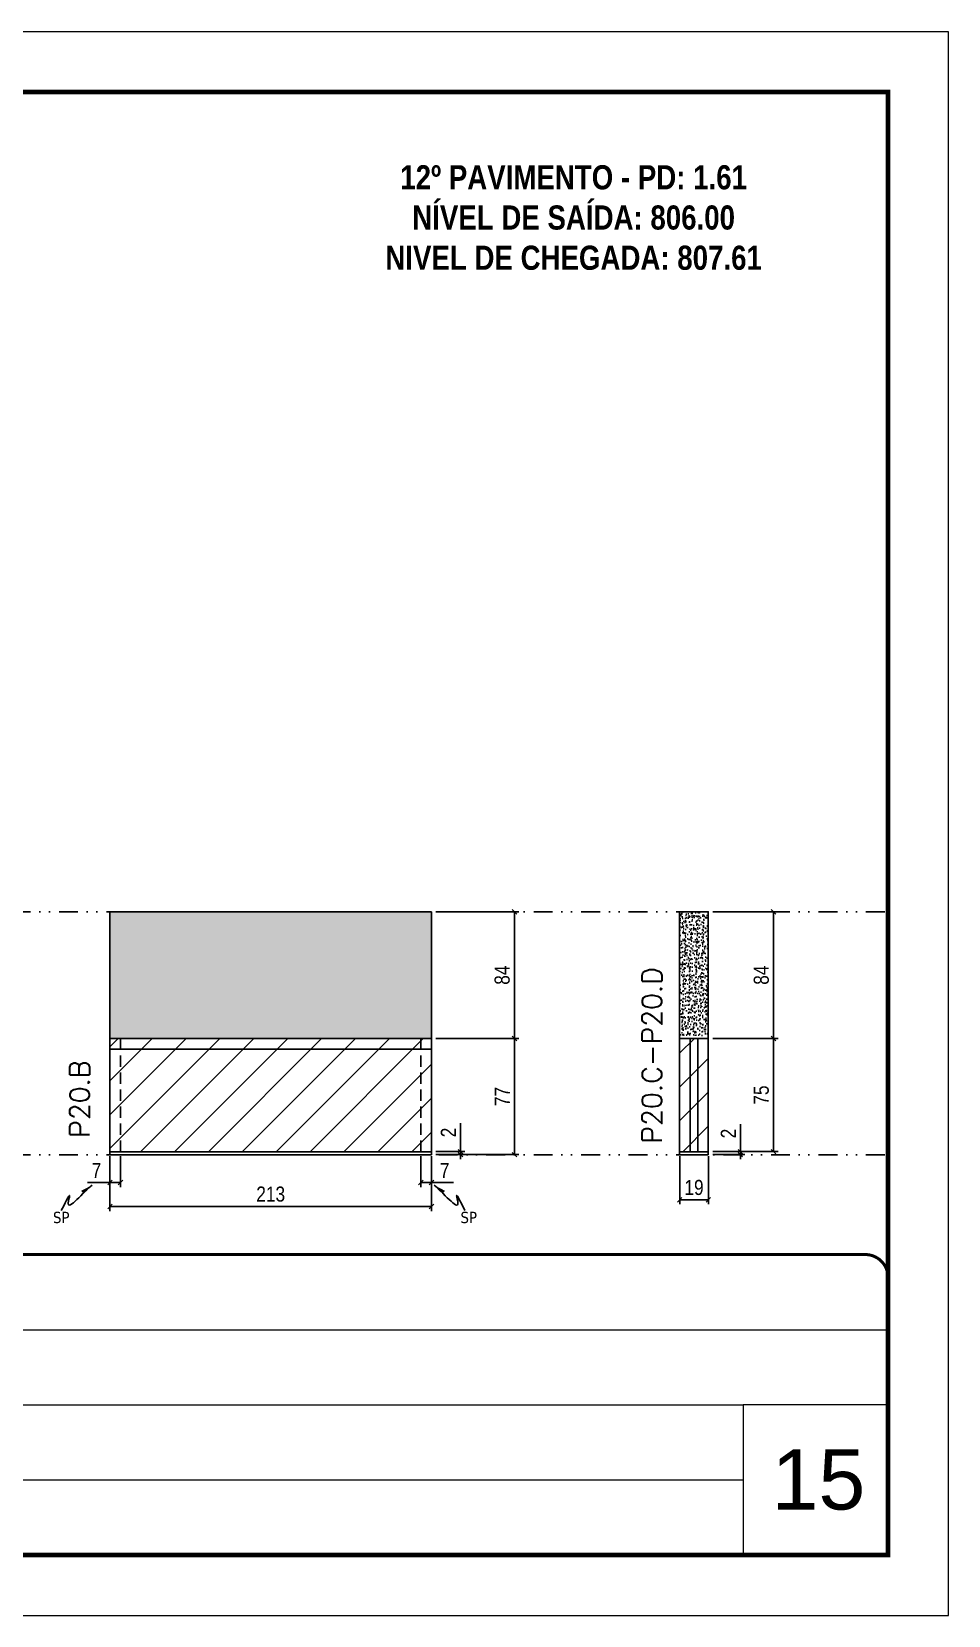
# Model space of a CAD drawing. Extents: x 808 to 7089, y -98 to 17032.
# Drawn here: x 4869 to 5477, y 12537 to 13587 of the extents above; entities that cross this region are included whole.
import ezdxf

# ---------------------------------------------------------------- set-up
doc = ezdxf.new("R2010")
doc.units = 0
for name, pattern in [('CONTINUO', [0]), ('DASHED', [0.75, 0.5, -0.25]), ('DIVIDE2', [0.625, 0.25, -0.125, 0, -0.125, 0, -0.125]), ('HIDDEN', [0.375, 0.25, -0.125])]:
    doc.linetypes.add(name, pattern=pattern)
for name, color, linetype, lineweight in [('CARIMBO', 255, 'Continuous', 9), ('Folhas', 255, 'Continuous', 9), ('REAPROVEITAMENTO', 251, 'Continuous', 9), ('SARRAFO DE PRESSAO', 251, 'DASHED', 9), ('Texto Seção', 7, 'Continuous', 15)]:
    doc.layers.add(name, color=color, linetype=linetype, lineweight=lineweight)
for name, color, linetype in [('COTA', 241, 'Continuous'), ('NOMENCLATURA', 7, 'Continuous'), ('Nível', 160, 'Continuous'), ('Painéis', 200, 'Continuous'), ('SARR_2.2x7', 40, 'Continuous'), ('Sarrafo de Pressão', 42, 'HIDDEN'), ('texto', 7, 'Continuous')]:
    doc.layers.add(name, color=color, linetype=linetype)
doc.styles.add('ARIAL', font='arial.ttf')
doc.styles.add('COTA TECNICA', font='techl___.ttf', dxfattribs={"height": 10})
doc.styles.add('COTA TECNICA-50', font='techl___.ttf', dxfattribs={"height": 10})
doc.styles.add('REGUA-120', font='ROMANS.shx', dxfattribs={"height": 15})
doc.styles.add('ROMANC', font='techb___.ttf', dxfattribs={"height": 2.5})
doc.styles.get("Standard").update_dxf_attribs({"font": 'arial.ttf'})
doc.dimstyles.new('COTA PAINEL-50', dxfattribs={"dimtxt": 10, "dimasz": 3, "dimexe": 3, "dimexo": 3, "dimgap": 3, "dimtad": 1, "dimdec": 1, "dimzin": 12, "dimdsep": 46, "dimtxsty": 'COTA TECNICA-50', "dimblk1": 'OBLIQUE', "dimblk2": 'OBLIQUE', "dimsah": 1, "dimcen": 0.9, "dimclrd": 4, "dimclre": 4, "dimclrt": 240, "dimadec": 1, "dimazin": 3, "dimtfac": 1, "dimtdec": 1, "dimtmove": 0, "dimatfit": 3, "dimfxl": 1, "dimtolj": 1, "dimtzin": 12, "dimarcsym": 0})
doc.dimstyles.new('PAINEL', dxfattribs={"dimtxt": 10, "dimasz": 3, "dimexe": 3, "dimexo": 3, "dimgap": 3, "dimtad": 1, "dimdec": 1, "dimzin": 12, "dimdsep": 46, "dimtxsty": 'COTA TECNICA', "dimblk1": 'OBLIQUE', "dimblk2": 'OBLIQUE', "dimsah": 1, "dimcen": 0.9, "dimclrd": 4, "dimclre": 4, "dimclrt": 240, "dimadec": 1, "dimazin": 3, "dimtfac": 1, "dimtdec": 1, "dimtmove": 0, "dimatfit": 3, "dimfxl": 1, "dimtolj": 1, "dimtzin": 12, "dimarcsym": 0})
doc.dimstyles.get("Standard").update_dxf_attribs({"dimtxt": 0.18, "dimasz": 0.18, "dimexe": 0.18, "dimexo": 0.0625, "dimgap": 0.09, "dimtad": 0, "dimtih": 1, "dimtoh": 1, "dimdec": 4, "dimzin": 0, "dimdsep": 46, "dimtxsty": 'Standard', "dimcen": 0.09, "dimadec": 0, "dimazin": 0, "dimtfac": 1, "dimtdec": 4, "dimtofl": 0, "dimtmove": 0, "dimatfit": 3, "dimfxl": 1, "dimtolj": 1, "dimtzin": 0, "dimarcsym": 0})

# ---------------------------------------------------------------- blocks, each defined once
blk = doc.blocks.new('9999999999')
at = {"color": 30, "linetype": 'CONTINUO'}
for p, q in [((98564.6, 34379.6), (99584, 34379.6)), ((98564.6, 34329.8), (99488, 34329.8)), ((99584, 34329.8), (99488, 34329.8)), ((99488, 34329.8), (99488, 34230.2)), ((98564.6, 34280), (99488, 34280))]:
    blk.add_line(p, q, dxfattribs=at)
at = {"color": 30, "linetype": 'CONTINUO', "const_width": 2}
blk.add_lwpolyline([(99584, 34230.2), (99584, 34414.4, 0.414214), (99569, 34429.4), (98229, 34429.4, 0.414214), (98214, 34414.4), (98214, 34245.2, 0.414214), (98229, 34230.2), (99584, 34230.2)], format="xyb", dxfattribs=at)
at = {"layer": 'Folhas'}
blk.add_lwpolyline([(98139, 34190.2), (99624, 34190.2), (99624, 35240.2), (98139, 35240.2)], close=True, dxfattribs=at)
at = {"layer": 'Folhas', "color": 30, "const_width": 3}
blk.add_lwpolyline([(98214, 34230.2), (99584, 34230.2), (99584, 35200.2), (98214, 35200.2)], close=True, dxfattribs=at)
blk = doc.blocks.new('_Oblique')
at = {"color": 0, "linetype": 'ByBlock', "lineweight": -2}
blk.add_line((-0.5, -0.5), (0.5, 0.5), dxfattribs=at)
blk = doc.blocks.new('*D1399')
at = {"layer": 'COTA', "color": 4, "lineweight": -2, "transparency": 16777216}
for p, q in [((4921.2, 12841.2), (4921.2, 12804.8)), ((5134.2, 12841.2), (5134.2, 12804.8)), ((4921.2, 12807.8), (5134.2, 12807.8))]:
    blk.add_line(p, q, dxfattribs=at)
at = {"layer": 'Defpoints', "color": 0, "transparency": 16777216}
for p in [(4921.2, 12844.2), (5134.2, 12844.2), (5134.2, 12807.8)]:
    blk.add_point(p, dxfattribs=at)
at = {"layer": 'COTA', "color": 4, "lineweight": -2, "transparency": 16777216, "xscale": 3, "yscale": 3, "zscale": 3, "rotation": 180}
blk.add_blockref('_Oblique', (4921.2, 12807.8), dxfattribs=at)
at = {"layer": 'COTA', "color": 4, "lineweight": -2, "transparency": 16777216, "xscale": 3, "yscale": 3, "zscale": 3}
blk.add_blockref('_Oblique', (5134.2, 12807.8), dxfattribs=at)
at = {"layer": 'COTA', "color": 240, "transparency": 16777216, "insert": (5027.7, 12816), "char_height": 10, "attachment_point": 5, "style": 'COTA TECNICA'}
blk.add_mtext('\\A1;213', dxfattribs=at)
blk = doc.blocks.new('*D1400')
at = {"layer": 'COTA', "color": 4, "lineweight": -2, "transparency": 16777216}
for p, q in [((4921.2, 12839.2), (4921.2, 12820.7)), ((4928.2, 12841.2), (4928.2, 12820.7)), ((4921.2, 12823.7), (4906.4, 12823.7)), ((4928.2, 12823.7), (4921.2, 12823.7))]:
    blk.add_line(p, q, dxfattribs=at)
at = {"layer": 'Defpoints', "color": 0, "transparency": 16777216}
for p in [(4921.2, 12842.2), (4928.2, 12844.2), (4921.2, 12823.7)]:
    blk.add_point(p, dxfattribs=at)
at = {"layer": 'COTA', "color": 4, "lineweight": -2, "transparency": 16777216, "xscale": 3, "yscale": 3, "zscale": 3, "rotation": 180}
blk.add_blockref('_Oblique', (4921.2, 12823.7), dxfattribs=at)
at = {"layer": 'COTA', "color": 4, "lineweight": -2, "transparency": 16777216, "xscale": 3, "yscale": 3, "zscale": 3}
blk.add_blockref('_Oblique', (4928.2, 12823.7), dxfattribs=at)
at = {"layer": 'COTA', "color": 240, "transparency": 16777216, "insert": (4912.3, 12831.7), "char_height": 10, "attachment_point": 5, "style": 'COTA TECNICA-50'}
blk.add_mtext('\\A1;7', dxfattribs=at)
blk = doc.blocks.new('*D1401')
at = {"layer": 'COTA', "color": 4, "lineweight": -2, "transparency": 16777216}
for p, q in [((5127.2, 12841.2), (5127.2, 12820.7)), ((5134.2, 12839.2), (5134.2, 12820.7)), ((5127.2, 12823.7), (5134.2, 12823.7)), ((5134.2, 12823.7), (5148.9, 12823.7))]:
    blk.add_line(p, q, dxfattribs=at)
at = {"layer": 'Defpoints', "color": 0, "transparency": 16777216}
for p in [(5127.2, 12844.2), (5134.2, 12842.2), (5134.2, 12823.7)]:
    blk.add_point(p, dxfattribs=at)
at = {"layer": 'COTA', "color": 4, "lineweight": -2, "transparency": 16777216, "xscale": 3, "yscale": 3, "zscale": 3, "rotation": 180}
blk.add_blockref('_Oblique', (5127.2, 12823.7), dxfattribs=at)
at = {"layer": 'COTA', "color": 4, "lineweight": -2, "transparency": 16777216, "xscale": 3, "yscale": 3, "zscale": 3}
blk.add_blockref('_Oblique', (5134.2, 12823.7), dxfattribs=at)
at = {"layer": 'COTA', "color": 240, "transparency": 16777216, "insert": (5143, 12831.7), "char_height": 10, "attachment_point": 5, "style": 'COTA TECNICA-50'}
blk.add_mtext('\\A1;7', dxfattribs=at)
blk = doc.blocks.new('*D1402')
at = {"layer": 'COTA', "color": 4, "lineweight": -2, "transparency": 16777216}
for p, q in [((5153.4, 12844.2), (5153.4, 12863)), ((5137.2, 12844.2), (5156.4, 12844.2)), ((5137.2, 12842.2), (5156.4, 12842.2)), ((5153.4, 12842.2), (5153.4, 12844.2)), ((5153.4, 12842.2), (5153.4, 12839.2))]:
    blk.add_line(p, q, dxfattribs=at)
at = {"layer": 'Defpoints', "color": 0, "transparency": 16777216}
for p in [(5134.2, 12844.2), (5134.2, 12842.2), (5153.4, 12842.2)]:
    blk.add_point(p, dxfattribs=at)
at = {"layer": 'COTA', "color": 4, "lineweight": -2, "transparency": 16777216, "xscale": 3, "yscale": 3, "zscale": 3}
for p, rotation in [((5153.4, 12844.2), 270), ((5153.4, 12842.2), 90)]:
    blk.add_blockref('_Oblique', p, dxfattribs=dict(at, rotation=rotation))
at = {"layer": 'COTA', "color": 240, "transparency": 16777216, "insert": (5145.4, 12856.9), "char_height": 10, "attachment_point": 5, "rotation": 90, "style": 'COTA TECNICA-50'}
blk.add_mtext('\\A1;2', dxfattribs=at)
blk = doc.blocks.new('*D1403')
at = {"layer": 'COTA', "color": 4, "linetype": 'ByBlock', "lineweight": -2, "transparency": 16777216}
for p, q in [((5137.2, 12919.2), (5192.2, 12919.2)), ((5189.2, 12842.2), (5189.2, 12919.2)), ((5137.2, 12842.2), (5192.2, 12842.2))]:
    blk.add_line(p, q, dxfattribs=at)
at = {"layer": 'Defpoints', "color": 0, "linetype": 'ByBlock', "transparency": 16777216}
for p in [(5134.2, 12919.2), (5189.2, 12919.2), (5134.2, 12842.2)]:
    blk.add_point(p, dxfattribs=at)
at = {"layer": 'COTA', "color": 4, "linetype": 'ByBlock', "lineweight": -2, "transparency": 16777216, "xscale": 3, "yscale": 3, "zscale": 3}
for p, rotation in [((5189.2, 12919.2), 90), ((5189.2, 12842.2), 270)]:
    blk.add_blockref('_Oblique', p, dxfattribs=dict(at, rotation=rotation))
at = {"layer": 'COTA', "color": 240, "linetype": 'ByBlock', "transparency": 16777216, "insert": (5181.2, 12880.7), "char_height": 10, "attachment_point": 5, "rotation": 90, "style": 'COTA TECNICA'}
blk.add_mtext('\\A1;77', dxfattribs=at)
blk = doc.blocks.new('*D1404')
at = {"layer": 'COTA', "color": 4, "lineweight": -2, "transparency": 16777216}
for p, q in [((5298.7, 12841.2), (5298.7, 12809.3)), ((5317.7, 12841.2), (5317.7, 12809.3)), ((5298.7, 12812.3), (5317.7, 12812.3))]:
    blk.add_line(p, q, dxfattribs=at)
at = {"layer": 'Defpoints', "color": 0, "transparency": 16777216}
for p in [(5298.7, 12844.2), (5317.7, 12844.2), (5317.7, 12812.3)]:
    blk.add_point(p, dxfattribs=at)
at = {"layer": 'COTA', "color": 4, "lineweight": -2, "transparency": 16777216, "xscale": 3, "yscale": 3, "zscale": 3, "rotation": 180}
blk.add_blockref('_Oblique', (5298.7, 12812.3), dxfattribs=at)
at = {"layer": 'COTA', "color": 4, "lineweight": -2, "transparency": 16777216, "xscale": 3, "yscale": 3, "zscale": 3}
blk.add_blockref('_Oblique', (5317.7, 12812.3), dxfattribs=at)
at = {"layer": 'COTA', "color": 240, "transparency": 16777216, "insert": (5308.2, 12820.4), "char_height": 10, "attachment_point": 5, "style": 'COTA TECNICA'}
blk.add_mtext('\\A1;19', dxfattribs=at)
blk = doc.blocks.new('*D1405')
at = {"layer": 'COTA', "color": 4, "lineweight": -2, "transparency": 16777216}
for p, q in [((5338.9, 12844.2), (5338.9, 12862.3)), ((5320.7, 12844.2), (5341.9, 12844.2)), ((5320.7, 12842.2), (5341.9, 12842.2)), ((5338.9, 12842.2), (5338.9, 12844.2)), ((5338.9, 12842.2), (5338.9, 12839.2))]:
    blk.add_line(p, q, dxfattribs=at)
at = {"layer": 'Defpoints', "color": 0, "transparency": 16777216}
for p in [(5317.7, 12844.2), (5317.7, 12842.2), (5338.9, 12844.2)]:
    blk.add_point(p, dxfattribs=at)
at = {"layer": 'COTA', "color": 4, "lineweight": -2, "transparency": 16777216, "xscale": 3, "yscale": 3, "zscale": 3}
for p, rotation in [((5338.9, 12844.2), 270), ((5338.9, 12842.2), 90)]:
    blk.add_blockref('_Oblique', p, dxfattribs=dict(at, rotation=rotation))
at = {"layer": 'COTA', "color": 240, "transparency": 16777216, "insert": (5330.9, 12856.2), "char_height": 10, "attachment_point": 5, "rotation": 90, "style": 'COTA TECNICA-50'}
blk.add_mtext('\\A1;2', dxfattribs=at)
blk = doc.blocks.new('*D1418')
at = {"layer": 'COTA', "color": 4, "linetype": 'ByBlock', "lineweight": -2, "transparency": 16777216}
for p, q in [((5320.7, 13003.2), (5363.9, 13003.2)), ((5360.9, 13003.2), (5360.9, 12919.2)), ((5320.7, 12919.2), (5363.9, 12919.2))]:
    blk.add_line(p, q, dxfattribs=at)
at = {"layer": 'Defpoints', "color": 0, "linetype": 'ByBlock', "transparency": 16777216}
for p in [(5317.7, 13003.2), (5317.7, 12919.2), (5360.9, 12919.2)]:
    blk.add_point(p, dxfattribs=at)
at = {"layer": 'COTA', "color": 4, "linetype": 'ByBlock', "lineweight": -2, "transparency": 16777216, "xscale": 3, "yscale": 3, "zscale": 3}
for p, rotation in [((5360.9, 13003.2), 90), ((5360.9, 12919.2), 270)]:
    blk.add_blockref('_Oblique', p, dxfattribs=dict(at, rotation=rotation))
at = {"layer": 'COTA', "color": 240, "linetype": 'ByBlock', "transparency": 16777216, "insert": (5352.8, 12961.2), "char_height": 10, "attachment_point": 5, "rotation": 90, "style": 'COTA TECNICA'}
blk.add_mtext('\\A1;84', dxfattribs=at)
blk = doc.blocks.new('*D1419')
at = {"layer": 'COTA', "color": 4, "lineweight": -2, "transparency": 16777216}
for p, q in [((5320.7, 12919.2), (5363.9, 12919.2)), ((5360.9, 12844.2), (5360.9, 12919.2)), ((5320.7, 12844.2), (5363.9, 12844.2))]:
    blk.add_line(p, q, dxfattribs=at)
at = {"layer": 'Defpoints', "color": 0, "transparency": 16777216}
for p in [(5317.7, 12919.2), (5360.9, 12919.2), (5317.7, 12844.2)]:
    blk.add_point(p, dxfattribs=at)
at = {"layer": 'COTA', "color": 4, "lineweight": -2, "transparency": 16777216, "xscale": 3, "yscale": 3, "zscale": 3}
for p, rotation in [((5360.9, 12919.2), 90), ((5360.9, 12844.2), 270)]:
    blk.add_blockref('_Oblique', p, dxfattribs=dict(at, rotation=rotation))
at = {"layer": 'COTA', "color": 240, "transparency": 16777216, "insert": (5352.8, 12881.7), "char_height": 10, "attachment_point": 5, "rotation": 90, "style": 'COTA TECNICA-50'}
blk.add_mtext('\\A1;75', dxfattribs=at)
blk = doc.blocks.new('*D1407')
at = {"layer": 'COTA', "color": 4, "lineweight": -2, "transparency": 16777216}
for p, q in [((5137.2, 13003.2), (5192.2, 13003.2)), ((5189.2, 12919.2), (5189.2, 13003.2)), ((5137.2, 12919.2), (5192.2, 12919.2))]:
    blk.add_line(p, q, dxfattribs=at)
at = {"layer": 'Defpoints', "color": 0, "transparency": 16777216}
for p in [(5134.2, 13003.2), (5189.2, 13003.2), (5134.2, 12919.2)]:
    blk.add_point(p, dxfattribs=at)
at = {"layer": 'COTA', "color": 4, "lineweight": -2, "transparency": 16777216, "xscale": 3, "yscale": 3, "zscale": 3}
for p, rotation in [((5189.2, 13003.2), 90), ((5189.2, 12919.2), 270)]:
    blk.add_blockref('_Oblique', p, dxfattribs=dict(at, rotation=rotation))
at = {"layer": 'COTA', "color": 240, "transparency": 16777216, "insert": (5181.1, 12961.2), "char_height": 10, "attachment_point": 5, "rotation": 90, "style": 'COTA TECNICA-50'}
blk.add_mtext('\\A1;84', dxfattribs=at)

msp = doc.modelspace()

# ---------------------------------------------------------------- hatches: boundary and pattern name
at = {"layer": 'COTA', "linetype": 'ByBlock'}
h = msp.add_hatch(dxfattribs=at)
h.set_pattern_fill('AR-CONC', color=256, scale=0.03)
h.paths.add_polyline_path([(4921.16, 13003.17), (4921.16, 12919.17), (5134.16, 12919.17), (5134.16, 12946.17), (5134.16, 13003.17)])
h = msp.add_hatch(dxfattribs=at)
h.set_pattern_fill('AR-CONC', color=256, scale=0.03)
h.set_pattern_definition([(50, (-3790.463, 8901.197), (5.46554, -0.4781726), [0.5715, -6.2865]), (355, (-3790.463, 8901.197), (-1.0573026, 5.7317054), [0.4572, -5.0292175]), (100.451445, (-3790.0075, 8901.1574), (4.4082374, 5.2535326), [0.4857003, -5.3427073]), (46.1842, (-3790.463, 8902.721), (8.132371, -1.26127), [0.85725, -9.42975]), (96.63556, (-3789.785, 8902.616), (7.122124, 7.422784), [0.728551, -8.014068]), (351.18415, (-3790.463, 8902.721), (7.122124, 7.422784), [0.685799, -7.543792]), (21, (-3789.701, 8902.34), (4.5484317, -3.067956), [0.5715, -6.2865]), (326, (-3789.701, 8902.34), (1.854061, 5.525639), [0.4572, -5.0292]), (71.451445, (-3789.322, 8902.0845), (6.4024926, 2.457683), [0.4857003, -5.342698]), (37.5, (-3790.463, 8901.1972), (0.0926581, 2.53665117), [0, -4.96824, 0, -5.1054, 0, -5.04825]), (7.5, (-3790.463, 8901.1972), (2.0045899, 3.00541724), [0, -2.91084, 0, -4.85394, 0, -1.92405]), (327.5, (-3792.1622, 8901.1972), (4.06771786, -0.1718623), [0, -1.905, 0, -5.9436, 0, -7.8867]), (317.5, (-3792.9242, 8901.1972), (4.4438754, 0.7627947), [0, -2.4765, 0, -3.94716, 0, -5.6007])])
h.paths.add_polyline_path([(5317.66, 13003.19), (5298.66, 13003.19), (5298.66, 12921.17), (5317.66, 12921.17)])
at = {"layer": 'REAPROVEITAMENTO'}
h = msp.add_hatch(dxfattribs=at)
h.set_pattern_fill('ANSI31', color=256, scale=5)
h.paths.add_polyline_path([(4921.16, 12919.17), (4921.16, 12844.17), (5134.16, 12844.17), (5134.16, 12919.17)])
h = msp.add_hatch(dxfattribs=at)
h.set_pattern_fill('ANSI31', color=256, scale=5)
h.paths.add_polyline_path([(5298.66, 12844.17), (5317.66, 12844.17), (5317.66, 12919.17), (5298.66, 12919.17)])

# ---------------------------------------------------------------- linework, layer by layer
at = {"layer": 'COTA', "linetype": 'ByBlock'}
for p, q in [((4921.16, 13003.17), (4921.16, 13003.17)), ((4921.16, 12919.17), (4921.16, 13003.17)), ((4921.16, 13003.17), (5134.16, 13003.17)), ((5134.16, 12919.17), (5134.16, 13003.17))]:
    msp.add_line(p, q, dxfattribs=at)
msp.add_lwpolyline([(5298.66, 12919.17), (5317.66, 12919.17), (5317.66, 13003.19), (5298.66, 13003.19)], close=True, dxfattribs=at)
at = {"layer": 'Nível', "color": 4, "linetype": 'DIVIDE2', "ltscale": 50}
for p, q in [((4415.71, 13003.17), (5436.67, 13003.17)), ((4415.71, 12842.17), (5436.67, 12842.17))]:
    msp.add_line(p, q, dxfattribs=at)
at = {"layer": 'Painéis'}
for p, q in [((4921.16, 12946.17), (4921.16, 12844.17)), ((4921.16, 12946.17), (4921.16, 12919.17)), ((5134.16, 12844.17), (5134.16, 12946.17)), ((5134.16, 12919.17), (5134.16, 12946.17)), ((5100.16, 12919.17), (4921.16, 12919.17)), ((5134.16, 12919.17), (4921.16, 12919.17)), ((5298.66, 12919.17), (5298.66, 12844.17)), ((5298.66, 12919.17), (5317.66, 12919.17)), ((5317.66, 12919.17), (5298.66, 12919.17)), ((5298.66, 12919.17), (5317.66, 12919.17)), ((5317.66, 12919.17), (5317.66, 12844.17)), ((4921.16, 12844.17), (5134.16, 12844.17)), ((4921.16, 12842.17), (4921.16, 12844.17)), ((4921.16, 12844.17), (5134.16, 12844.17)), ((5134.16, 12842.17), (4921.16, 12842.17)), ((5134.16, 12844.17), (5134.16, 12842.17)), ((5298.66, 12844.17), (5317.66, 12844.17)), ((5298.66, 12844.17), (5317.66, 12844.17)), ((5298.66, 12842.17), (5298.66, 12844.17)), ((5317.66, 12842.17), (5298.66, 12842.17)), ((5317.66, 12844.17), (5317.66, 12842.17))]:
    msp.add_line(p, q, dxfattribs=at)
at = {"layer": 'SARR_2.2x7'}
for p, q in [((5305.66, 12919.17), (5305.66, 12844.17)), ((5310.66, 12919.17), (5310.66, 12844.17)), ((4921.16, 12912.17), (5134.16, 12912.17))]:
    msp.add_line(p, q, dxfattribs=at)
at = {"layer": 'Sarrafo de Pressão', "ltscale": 30}
for p, q in [((4928.16, 12844.17), (4928.16, 12919.17)), ((5127.16, 12844.17), (5127.16, 12919.17))]:
    msp.add_line(p, q, dxfattribs=at)

# ---------------------------------------------------------------- block references
at = {"layer": 'SARRAFO DE PRESSAO', "color": 6, "linetype": 'ByBlock'}
msp.add_blockref('9999999999', (-94147.31, -21653.45), dxfattribs=at)

# ---------------------------------------------------------------- texts
at = {"layer": 'CARIMBO', "style": 'ARIAL'}
msp.add_text('15', height=40, dxfattribs=at).set_placement((5359.53, 12606.9))
at = {"layer": 'NOMENCLATURA', "color": 2, "insert": (5228.41, 13524.89), "char_height": 16, "attachment_point": 2, "style": 'ROMANC'}
msp.add_mtext_dynamic_manual_height_columns('\\P12º PAVIMENTO - PD: 1.61\\PNÍVEL DE SAÍDA: 806.00\\PNIVEL DE CHEGADA: 807.61', width=328.3607, gutter_width=1, heights=[0], dxfattribs=at)
at = {"layer": 'texto', "color": 0, "char_height": 7.5, "attachment_point": 5}
for insert in [(4888.91, 12800.49), (5158.94, 12800.49)]:
    msp.add_mtext('{\\fTahoma|b0|i0|c0|p34;\\C4;SP}', dxfattribs=dict(at, insert=insert))
at = {"layer": 'Texto Seção', "char_height": 13, "width": 285.3299, "attachment_point": 7, "rotation": 90, "style": 'REGUA-120'}
for s, insert in [('P20.C-P20.D', (5286.75, 12849.58)), ('P20.B', (4907.69, 12853.42))]:
    msp.add_mtext(s, dxfattribs=dict(at, insert=insert))

# ---------------------------------------------------------------- dimensions: what is measured, and where the dimension line sits
at = {"layer": 'COTA'}
for base, p1, p2, angle, picture, middle in [((5189.24, 13003.17), (5134.16, 12919.17), (5134.16, 13003.17), 90, '*D1407', (5181.15, 12961.17)), ((5360.87, 12919.17), (5317.66, 12844.17), (5317.66, 12919.17), 90, '*D1419', (5352.76, 12881.67)), ((4921.16, 12823.66), (4928.16, 12844.17), (4921.16, 12842.17), 180, '*D1400', (4912.3, 12831.73))]:
    dim = msp.add_linear_dim(base=base, p1=p1, p2=p2, angle=angle, dimstyle='COTA PAINEL-50', dxfattribs=at)
    dim.commit()
    dim.dimension.update_dxf_attribs({"geometry": picture, "text_midpoint": middle})
at = {"layer": 'COTA', "linetype": 'ByBlock'}
dim = msp.add_linear_dim(base=(5360.87, 12919.17), p1=(5317.66, 13003.19), p2=(5317.66, 12919.17), angle=90, dimstyle='PAINEL', dxfattribs=at)
dim.commit()
dim.dimension.update_dxf_attribs({"geometry": '*D1418', "text_midpoint": (5352.78, 12961.18)})
dim = msp.add_aligned_dim(p1=(5134.16, 12842.17), p2=(5134.16, 12919.17), distance=-55.08, dimstyle='PAINEL', dxfattribs=at)
dim.commit()
dim.dimension.update_dxf_attribs({"geometry": '*D1403', "text_midpoint": (5181.17, 12880.67)})
at = {"layer": 'COTA'}
for base, p1, p2, picture, middle in [((5153.42, 12842.17), (5134.16, 12844.17), (5134.16, 12842.17), '*D1402', (5153.42, 12856.91)), ((5338.85, 12844.17), (5317.66, 12842.17), (5317.66, 12844.17), '*D1405', (5338.85, 12856.22))]:
    dim = msp.add_linear_dim(base=base, p1=p1, p2=p2, angle=90, dimstyle='COTA PAINEL-50', dxfattribs=at)
    dim.commit()
    dim.dimension.update_dxf_attribs({"geometry": picture, "text_midpoint": middle, "dimtype": 160})
for base, p1, p2, picture, middle in [((5134.16, 12807.8), (4921.16, 12844.17), (5134.16, 12844.17), '*D1399', (5027.66, 12816.02)), ((5317.66, 12812.27), (5298.66, 12844.17), (5317.66, 12844.17), '*D1404', (5308.16, 12820.36))]:
    dim = msp.add_linear_dim(base=base, p1=p1, p2=p2, dimstyle='PAINEL', override={"dimarcsym": 2}, dxfattribs=at)
    dim.commit()
    dim.dimension.update_dxf_attribs({"geometry": picture, "text_midpoint": middle})
dim = msp.add_linear_dim(base=(5134.16, 12823.66), p1=(5127.16, 12844.17), p2=(5134.16, 12842.17), dimstyle='COTA PAINEL-50', dxfattribs=at)
dim.commit()
dim.dimension.update_dxf_attribs({"geometry": '*D1401', "text_midpoint": (5143.03, 12831.73)})

# ---------------------------------------------------------------- leaders
at = {"layer": 'COTA', "path_type": 1}
for points in [[(4909.33, 12821.98), (4893.55, 12810.15), (4894.47, 12814.96), (4888.92, 12805.18)], [(5135.99, 12821.98), (5151.78, 12810.15), (5150.85, 12814.96), (5156.4, 12805.18)]]:
    msp.add_leader(points, dimstyle='Standard', override={"dimasz": 8}, dxfattribs=at)

doc.saveas('drawing.dxf')
